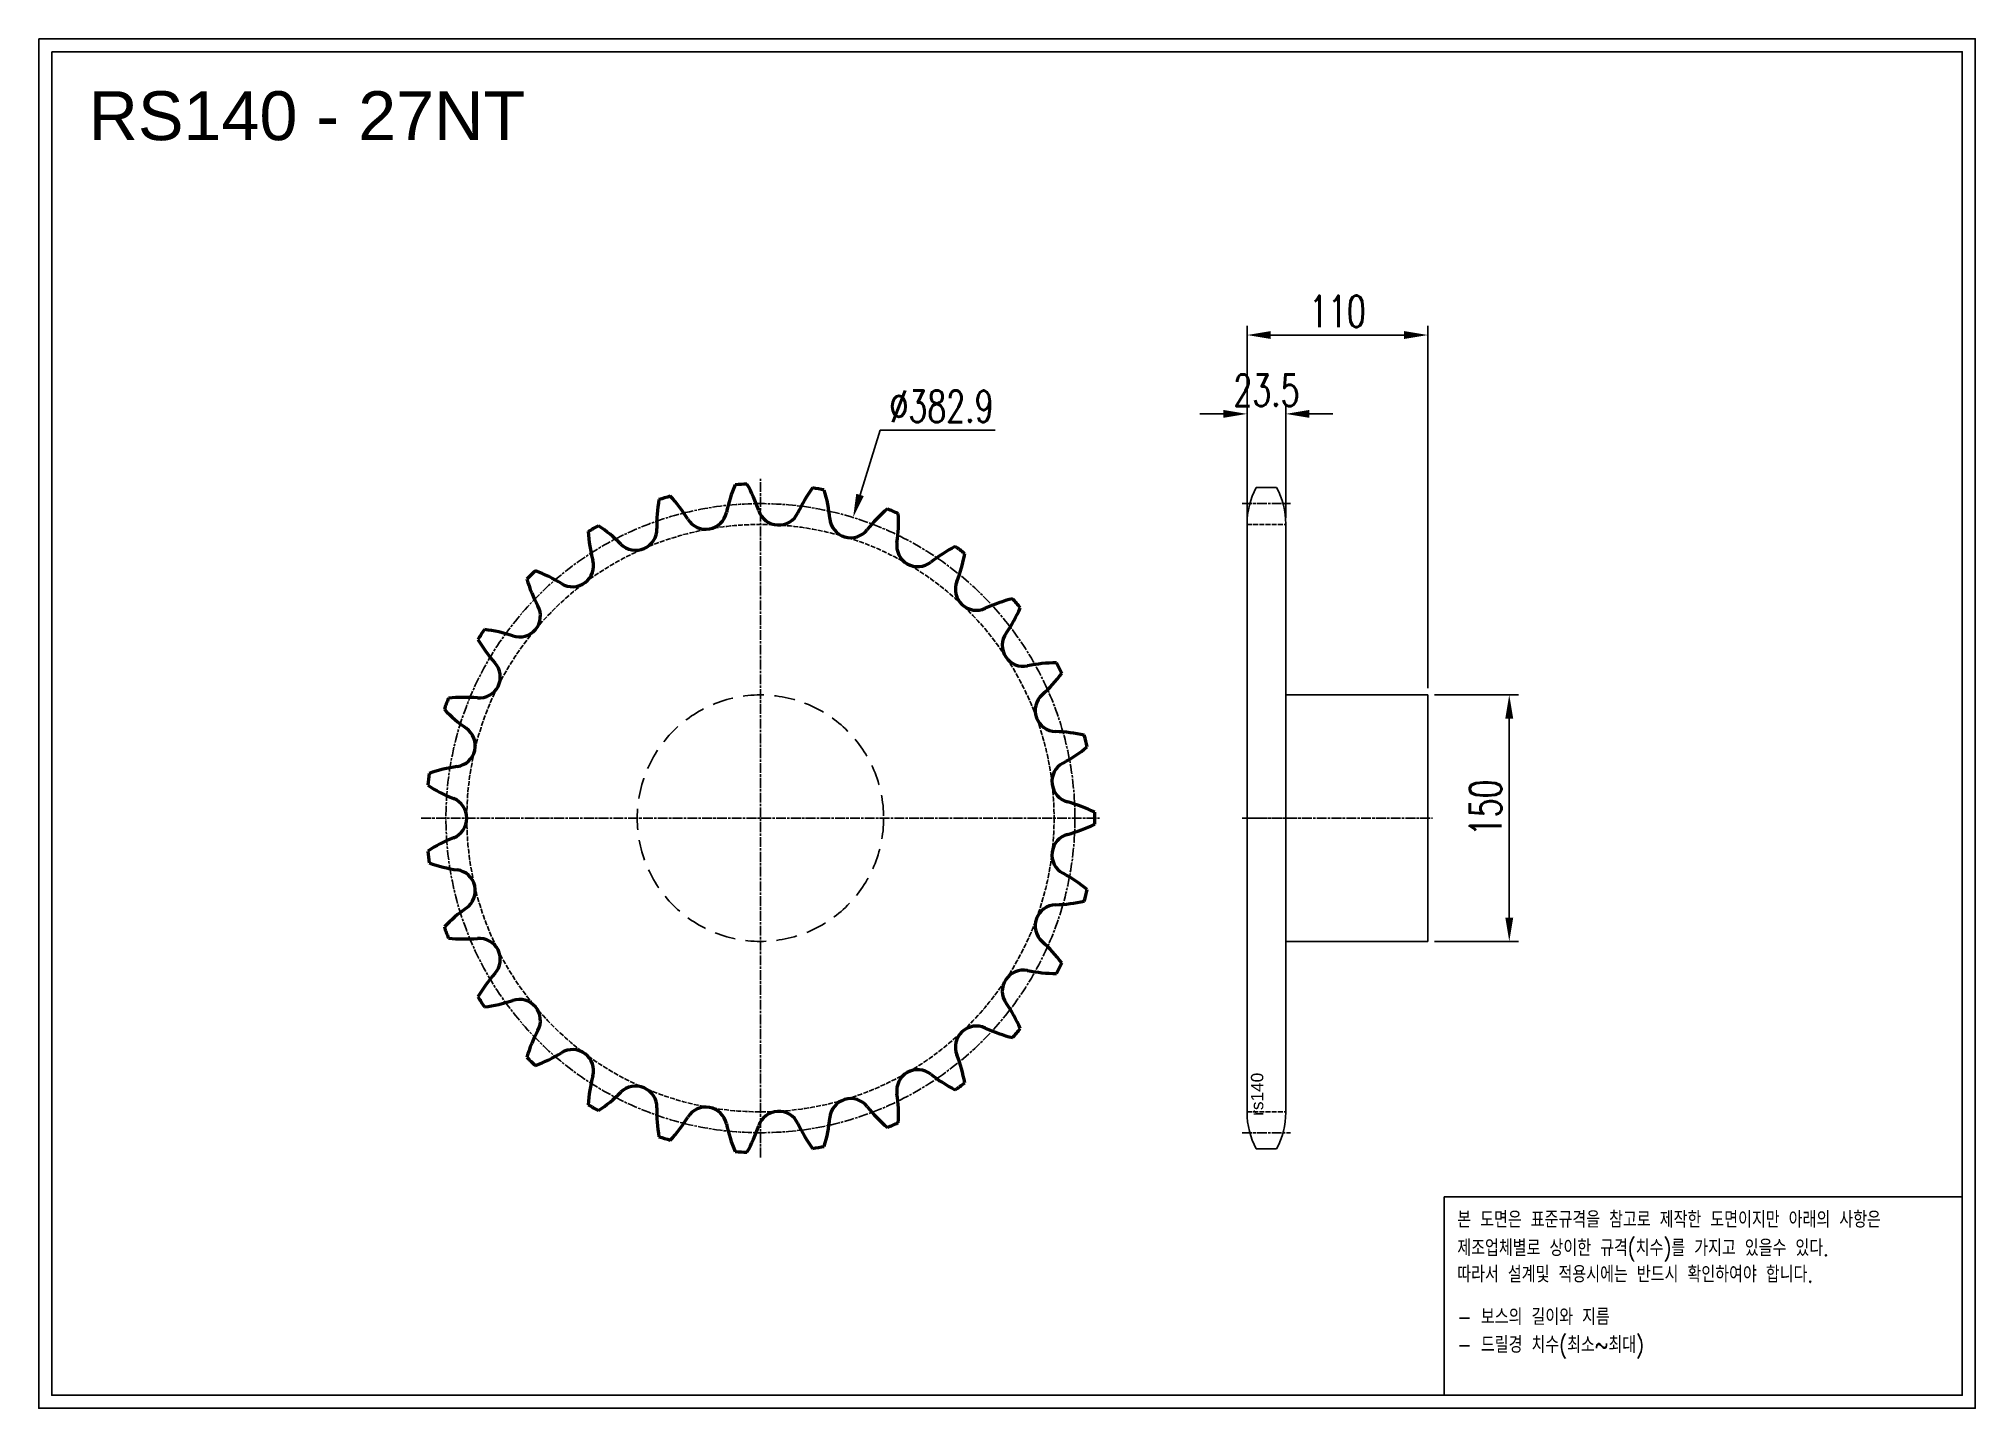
# Model space of a CAD drawing. Header units: millimetres. Extents: x 7188 to 8367, y 40753 to 41587.
import ezdxf

# ---------------------------------------------------------------- set-up
doc = ezdxf.new("R2010")
doc.units = ezdxf.units.MM
for name, pattern in [('AM_ISO02W050', [7.5, 6, -1.5]), ('AM_ISO02W050x2', [3.75, 3, -0.75]), ('AM_ISO08W050', [18, 12, -1.5, 3, -1.5]), ('AM_ISO08W050x2', [9, 6, -0.75, 1.5, -0.75]), ('HIDDEN', [9.525, 6.35, -3.175])]:
    doc.linetypes.add(name, pattern=pattern)
for name, color, linetype, lineweight in [('AM_0N', 7, 'Continuous', 50), ('AM_3N', 6, 'AM_ISO02W050', 25), ('AM_7', 4, 'AM_ISO08W050', 25), ('AM_7N', 4, 'AM_ISO08W050', 25)]:
    doc.layers.add(name, color=color, linetype=linetype, lineweight=lineweight)
doc.layers.add('HL', color=2, linetype='HIDDEN')
doc.layers.add('S-DIM', color=7, linetype='Continuous')
doc.styles.add('HAN', font='ROMANS.shx', dxfattribs={"width": 0.7, "bigfont": 'whgtxt.shx'})
doc.styles.add('HSG', font='SIMPLEX.shx', dxfattribs={"width": 0.7, "bigfont": 'HSG.shx'})
doc.styles.get("Standard").update_dxf_attribs({"font": 'arial.ttf'})
doc.dimstyles.new('APP32', dxfattribs={"dimscale": 8, "dimtxt": 2.4, "dimasz": 1.8, "dimexe": 0.7, "dimexo": 0.5, "dimgap": 0.6, "dimtad": 1, "dimtoh": 1, "dimdec": 1, "dimrnd": 0.01, "dimzin": 9, "dimdsep": 46, "dimtxsty": 'HSG', "dimcen": 0, "dimclrd": 1, "dimclre": 1, "dimclrt": 256, "dimazin": 2, "dimtp": 1, "dimtm": 1, "dimtfac": 0.5, "dimtdec": 1, "dimtofl": 0, "dimtmove": 0, "dimatfit": 3, "dimfxl": 0, "dimtvp": 1, "dimtolj": 2, "dimlwd": -1, "dimlwe": -1, "dimarcsym": 0})

# ---------------------------------------------------------------- blocks, each defined once
blk = doc.blocks.new('*D1')
at = {"layer": 'Defpoints', "color": 0, "transparency": 16777216}
for p in [(8033.4, 41187.5), (8033.4, 41037.5), (8083, 41037.5)]:
    blk.add_point(p, dxfattribs=at)
at = {"layer": 'S-DIM', "color": 1, "transparency": 16777216}
for p, q in [((8037.4, 41187.5), (8088.6, 41187.5)), ((8083, 41173.1), (8083, 41051.9)), ((8037.4, 41037.5), (8088.6, 41037.5))]:
    blk.add_line(p, q, dxfattribs=at)
for points in [[(8080.6, 41173.1), (8085.4, 41173.1), (8083, 41187.5)], [(8080.6, 41051.9), (8085.4, 41051.9), (8083, 41037.5)]]:
    blk.add_solid(points, dxfattribs=at)
at = {"layer": 'S-DIM', "transparency": 16777216, "insert": (8068.6, 41118.7), "char_height": 19.2, "attachment_point": 5, "rotation": 90, "style": 'HSG'}
blk.add_mtext('\\A2;150', dxfattribs=at)
blk = doc.blocks.new('*D2')
at = {"layer": 'Defpoints', "color": 0, "transparency": 16777216}
for p in [(7683.6, 41295.4), (7570.8, 40929.5)]:
    blk.add_point(p, dxfattribs=at)
at = {"layer": 'S-DIM', "color": 1, "transparency": 16777216}
for p, q in [((7700, 41348.7), (7687.8, 41309.2)), ((7770.1, 41348.7), (7700, 41348.7))]:
    blk.add_line(p, q, dxfattribs=at)
blk.add_solid([(7685.5, 41309.9), (7690.1, 41308.5), (7683.6, 41295.4)], dxfattribs=at)
at = {"layer": 'S-DIM', "transparency": 16777216, "insert": (7737.4, 41363.1), "char_height": 19.2, "attachment_point": 5, "style": 'HSG'}
blk.add_mtext('\\A2;∅382.9', dxfattribs=at)
blk = doc.blocks.new('*D3')
at = {"layer": 'Defpoints', "color": 0, "transparency": 16777216}
for p in [(7946.9, 41358.5), (7923.4, 41291.2), (7946.9, 41291.2)]:
    blk.add_point(p, dxfattribs=at)
at = {"layer": 'S-DIM', "color": 1, "transparency": 16777216}
for p, q in [((7923.4, 41295.2), (7923.4, 41364.1)), ((7946.9, 41295.2), (7946.9, 41364.1)), ((7909, 41358.5), (7894.6, 41358.5)), ((7961.3, 41358.5), (7975.7, 41358.5))]:
    blk.add_line(p, q, dxfattribs=at)
for points in [[(7909, 41360.9), (7909, 41356.1), (7923.4, 41358.5)], [(7961.3, 41360.9), (7961.3, 41356.1), (7946.9, 41358.5)]]:
    blk.add_solid(points, dxfattribs=at)
at = {"layer": 'S-DIM', "transparency": 16777216, "insert": (7935.2, 41372.9), "char_height": 19.2, "attachment_point": 5, "style": 'HSG'}
blk.add_mtext('\\A2;23.5', dxfattribs=at)
blk = doc.blocks.new('*D4')
at = {"layer": 'Defpoints', "color": 0, "transparency": 16777216}
for p in [(8033.4, 41406.5), (7923.4, 41291.2), (8033.4, 41187.5)]:
    blk.add_point(p, dxfattribs=at)
at = {"layer": 'S-DIM', "color": 1, "transparency": 16777216}
for p, q in [((7923.4, 41295.2), (7923.4, 41412.1)), ((8033.4, 41191.5), (8033.4, 41412.1)), ((7937.8, 41406.5), (8019, 41406.5))]:
    blk.add_line(p, q, dxfattribs=at)
for points in [[(7937.8, 41408.9), (7937.8, 41404.1), (7923.4, 41406.5)], [(8019, 41408.9), (8019, 41404.1), (8033.4, 41406.5)]]:
    blk.add_solid(points, dxfattribs=at)
at = {"layer": 'S-DIM', "transparency": 16777216, "insert": (7978.4, 41420.9), "char_height": 19.2, "attachment_point": 5, "style": 'HSG'}
blk.add_mtext('\\A2;110', dxfattribs=at)
blk = doc.blocks.new('notice1')
at = {"color": 4}
blk.add_lwpolyline([(-22142.12, 1735.9), (-22053.8, 1735.9), (-22053.8, 1702.07), (-22142.12, 1702.07)], close=True, dxfattribs=at)
at = {"color": 4, "style": 'HAN', "width": 0.8}
for s, p in [('본 도면은 표준규격을 참고로 제작한 도면이지만 아래의 사항은', (-22139.9, 1730.62)), ('제조업체별로 상이한 규격(치수)를 가지고 있을수 있다.', (-22139.9, 1725.78)), ('따라서 설계및 적용시에는 반드시 확인하여야 합니다.', (-22139.9, 1721.28)), ('- 보스의 길이와 지름', (-22139.9, 1714.03)), ('- 드릴경 치수(최소~최대)', (-22139.9, 1709.27))]:
    blk.add_text(s, height=2.7949, dxfattribs=at).set_placement(p)

msp = doc.modelspace()

# ---------------------------------------------------------------- linework, layer by layer
for p, q in [((7928.94, 41313.71), (7941.38, 41313.71)), ((7923.41, 41291.51), (7923.41, 40933.4)), ((7946.91, 41291.51), (7946.91, 40933.4)), ((7928.94, 40911.2), (7941.38, 40911.2))]:
    msp.add_line(p, q)
for points in [[(7187.87, 41586.82), (8366.67, 41586.82), (8366.67, 40753.33), (7187.87, 40753.33)], [(7195.81, 41578.88), (8358.73, 41578.88), (8358.73, 40761.27), (7195.81, 40761.27)]]:
    msp.add_lwpolyline(points, close=True)
msp.add_lwpolyline([(7946.91, 41187.46), (8033.41, 41187.46), (8033.41, 41037.46), (7946.91, 41037.46)])
for centre, start, end in [((7970.71, 41291.51), 152.00824, 180), ((7899.61, 41291.51), 0, 27.99176), ((7970.71, 40933.4), 180, 207.99176), ((7899.61, 40933.4), 332.00824, 0)]:
    msp.add_arc(centre, 47.3, start, end)
at = {"layer": 'AM_0N'}
for centre, radius, start, end in [((7652.49, 41291.3), 88.39, 170.21449, 181.66667), ((7627.19, 41112.46), 203.48, 105.65079, 107.68254), ((7507.78, 41247.98), 88.39, 31.66667, 43.11885), ((7693.05, 41280.65), 88.39, 156.88115, 168.33333), ((7627.19, 41112.46), 203.48, 92.31746, 94.34921), ((7542.25, 41271.86), 88.39, 18.33333, 29.78551), ((7730.07, 41260.92), 88.39, 143.54782, 155), ((7627.19, 41112.46), 203.48, 78.98412, 81.01588), ((7581.3, 41287.15), 88.39, 5, 16.45218), ((7593.93, 41301.11), 12.83, 211.66667, 348.33333), ((7638.33, 41303.7), 12.83, 198.33333, 335), ((7682.13, 41295.98), 12.83, 185, 321.66667), ((7761.53, 41233.2), 88.39, 130.21449, 141.66667), ((7627.19, 41112.46), 203.48, 65.65079, 67.68254), ((7622.83, 41293.03), 88.39, 351.66667, 3.11885), ((7627.19, 41112.46), 203.48, 118.98412, 121.01588), ((7610.56, 41292.31), 88.39, 183.54782, 195), ((7479.74, 41216.78), 88.39, 45, 56.45218), ((7551.31, 41288.36), 12.83, 225, 1.66667), ((7722.98, 41278.36), 12.83, 171.66667, 308.33333), ((7785.75, 41198.96), 88.39, 116.88115, 128.33333), ((7627.19, 41112.46), 203.48, 52.31746, 54.34921), ((7664.59, 41289.17), 88.39, 338.33333, 349.78551), ((7627.19, 41112.46), 203.48, 132.31746, 134.34921), ((7569.53, 41283.63), 88.39, 196.88115, 208.33333), ((7459.66, 41179.97), 88.39, 58.33333, 69.78551), ((7512.79, 41266.12), 12.83, 238.33333, 15), ((7758.65, 41251.8), 12.83, 158.33333, 295), ((7801.43, 41160.06), 88.39, 103.54782, 115), ((7627.19, 41112.46), 203.48, 38.98412, 41.01588), ((7480.44, 41235.59), 12.83, 251.66667, 28.33333), ((7704.33, 41275.78), 88.39, 325, 336.45218), ((7627.19, 41112.46), 203.48, 145.65079, 147.68254), ((7448.6, 41139.51), 88.39, 71.66667, 83.11885), ((7787.24, 41217.72), 12.83, 145, 281.66667), ((7531.61, 41265.72), 88.39, 210.21449, 221.66667), ((7456, 41198.43), 12.83, 265, 41.66667), ((7807.71, 41118.6), 88.39, 90.21449, 101.66667), ((7739.92, 41253.59), 88.39, 311.66667, 323.11885), ((7627.19, 41112.46), 203.48, 25.65079, 27.68254), ((7807.21, 41177.98), 12.83, 131.66667, 268.33333), ((7627.19, 41112.46), 203.48, 158.98412, 161.01588), ((7498.84, 41239.55), 88.39, 223.54782, 235), ((7447.18, 41097.6), 88.39, 85, 96.45218), ((7440.79, 41156.63), 12.83, 278.33333, 55), ((7804.26, 41076.8), 88.39, 76.88115, 88.33333), ((7769.43, 41223.79), 88.39, 298.33333, 309.78551), ((7627.19, 41112.46), 203.48, 12.31746, 14.34921), ((7455.46, 41056.48), 88.39, 98.33333, 109.78551), ((7817.46, 41134.7), 12.83, 118.33333, 255), ((7627.19, 41112.46), 203.48, 172.31746, 174.34921), ((7472.99, 41206.52), 88.39, 236.88115, 248.33333), ((7435.62, 41112.46), 12.83, 291.66667, 68.33333), ((7791.27, 41036.93), 88.39, 63.54782, 75), ((7791.27, 41187.99), 88.39, 285, 296.45218), ((7627.19, 41112.46), 203.48, 358.98412, 1.01588), ((7472.99, 41018.39), 88.39, 111.66667, 123.11885), ((7817.46, 41090.22), 12.83, 105, 241.66667), ((7627.19, 41112.46), 203.48, 185.65079, 187.68254), ((7455.46, 41168.43), 88.39, 250.21449, 261.66667), ((7440.79, 41068.28), 12.83, 305, 81.66667), ((7769.43, 41001.12), 88.39, 50.21449, 61.66667), ((7498.84, 40985.36), 88.39, 125, 136.45218), ((7807.21, 41046.94), 12.83, 91.66667, 228.33333), ((7804.26, 41148.11), 88.39, 271.66667, 283.11885), ((7627.19, 41112.46), 203.48, 345.65079, 347.68254), ((7627.19, 41112.46), 203.48, 198.98412, 201.01588), ((7447.18, 41127.31), 88.39, 263.54782, 275), ((7456, 41026.48), 12.83, 318.33333, 95), ((7739.92, 40971.32), 88.39, 36.88115, 48.33333), ((7627.19, 41112.46), 203.48, 332.31746, 334.34921), ((7531.61, 40959.19), 88.39, 138.33333, 149.78551), ((7787.24, 41007.19), 12.83, 78.33333, 215), ((7807.71, 41106.32), 88.39, 258.33333, 269.78551), ((7627.19, 41112.46), 203.48, 212.31746, 214.34921), ((7448.6, 41085.4), 88.39, 276.88115, 288.33333), ((7480.44, 40989.32), 12.83, 331.66667, 108.33333), ((7704.33, 40949.13), 88.39, 23.54782, 35), ((7569.53, 40941.28), 88.39, 151.66667, 163.11885), ((7758.65, 40973.11), 12.83, 65, 201.66667), ((7801.43, 41064.85), 88.39, 245, 256.45218), ((7627.19, 41112.46), 203.48, 318.98412, 321.01588), ((7627.19, 41112.46), 203.48, 225.65079, 227.68254), ((7459.66, 41044.94), 88.39, 290.21449, 301.66667), ((7512.79, 40958.79), 12.83, 345, 121.66667), ((7664.59, 40935.74), 88.39, 10.21449, 21.66667), ((7610.56, 40932.6), 88.39, 165, 176.45218), ((7722.98, 40946.55), 12.83, 51.66667, 188.33333), ((7785.75, 41025.95), 88.39, 231.66667, 243.11885), ((7627.19, 41112.46), 203.48, 305.65079, 307.68254), ((7479.74, 41008.13), 88.39, 303.54782, 315), ((7551.31, 40936.55), 12.83, 358.33333, 135), ((7682.13, 40928.94), 12.83, 38.33333, 175), ((7622.83, 40931.88), 88.39, 356.88115, 8.33333), ((7627.19, 41112.46), 203.48, 238.98412, 241.01588), ((7652.49, 40933.61), 88.39, 178.33333, 189.78551), ((7507.78, 40976.94), 88.39, 316.88115, 328.33333), ((7593.93, 40923.8), 12.83, 11.66667, 148.33333), ((7638.33, 40921.21), 12.83, 25, 161.66667), ((7581.3, 40937.76), 88.39, 343.54782, 355), ((7761.53, 40991.71), 88.39, 218.33333, 229.78551), ((7627.19, 41112.46), 203.48, 252.31746, 254.34921), ((7693.05, 40944.27), 88.39, 191.66667, 203.11885), ((7542.25, 40953.05), 88.39, 330.21449, 341.66667), ((7730.07, 40963.99), 88.39, 205, 216.45218), ((7627.19, 41112.46), 203.48, 292.31746, 294.34921), ((7627.19, 41112.46), 203.48, 265.65079, 267.68254), ((7627.19, 41112.46), 203.48, 278.98412, 281.01588)]:
    msp.add_arc(centre, radius, start, end, dxfattribs=at)
at = {"layer": 'AM_3N', "linetype": 'AM_ISO02W050x2'}
for p, q in [((7923.41, 41291.2), (7946.91, 41291.2)), ((7923.41, 40933.71), (7946.91, 40933.71))]:
    msp.add_line(p, q, dxfattribs=at)
msp.add_circle((7627.19, 41112.46), 178.74, dxfattribs=at)
at = {"layer": 'AM_7', "linetype": 'AM_ISO08W050x2'}
for p, q in [((7920.41, 41303.9), (7949.91, 41303.9)), ((7920.41, 41112.46), (7949.91, 41112.46)), ((7920.41, 40921.01), (7949.91, 40921.01))]:
    msp.add_line(p, q, dxfattribs=at)
msp.add_circle((7627.19, 41112.46), 191.44, dxfattribs=at)
at = {"layer": 'AM_7N', "linetype": 'AM_ISO08W050x2'}
for p, q in [((7627.19, 40905.97), (7627.19, 41318.94)), ((7420.71, 41112.46), (7833.67, 41112.46)), ((7920.83, 41112.46), (8036.25, 41112.46))]:
    msp.add_line(p, q, dxfattribs=at)
at = {"layer": 'HL', "ltscale": 2}
msp.add_circle((7627.19, 41112.46), 75, dxfattribs=at)

# ---------------------------------------------------------------- block references
at = {"xscale": 3.570006619481701, "yscale": 3.570006619481701, "zscale": 3.570006619481701}
msp.add_blockref('notice1', (87090.93, 34684.88), dxfattribs=at)

# ---------------------------------------------------------------- texts
msp.add_text('RS140 - 27NT', height=29.7675).set_placement((7218.23, 41525.1))
msp.add_text('rs140', height=7.5, rotation=90).set_placement((7933.26, 40931.31))

# ---------------------------------------------------------------- dimensions: what is measured, and where the dimension line sits
at = {"layer": 'S-DIM'}
dim = msp.add_linear_dim(base=(8033.41, 41406.46), p1=(7923.41, 41291.2), p2=(8033.41, 41187.46), dimstyle='APP32', dxfattribs=at)
dim.commit()
dim.dimension.update_dxf_attribs({"geometry": '*D4', "text_midpoint": (7978.41, 41420.86)})
dim = msp.add_diameter_dim_2p(p1=(7570.82, 40929.5), p2=(7683.56, 41295.41), dimstyle='APP32', dxfattribs=at)
dim.commit()
dim.dimension.update_dxf_attribs({"geometry": '*D2', "text_midpoint": (7737.44, 41348.74), "dimtype": 131})
dim = msp.add_linear_dim(base=(7946.91, 41358.46), p1=(7923.41, 41291.2), p2=(7946.91, 41291.2), dimstyle='APP32', dxfattribs=at)
dim.commit()
dim.dimension.update_dxf_attribs({"geometry": '*D3', "text_midpoint": (7935.16, 41358.46), "dimtype": 128})
dim = msp.add_linear_dim(base=(8082.98, 41037.46), p1=(8033.41, 41187.46), p2=(8033.41, 41037.46), angle=90, dimstyle='APP32', dxfattribs=at)
dim.commit()
dim.dimension.update_dxf_attribs({"geometry": '*D1', "text_midpoint": (8082.98, 41118.7), "dimtype": 128})

doc.saveas('drawing.dxf')
